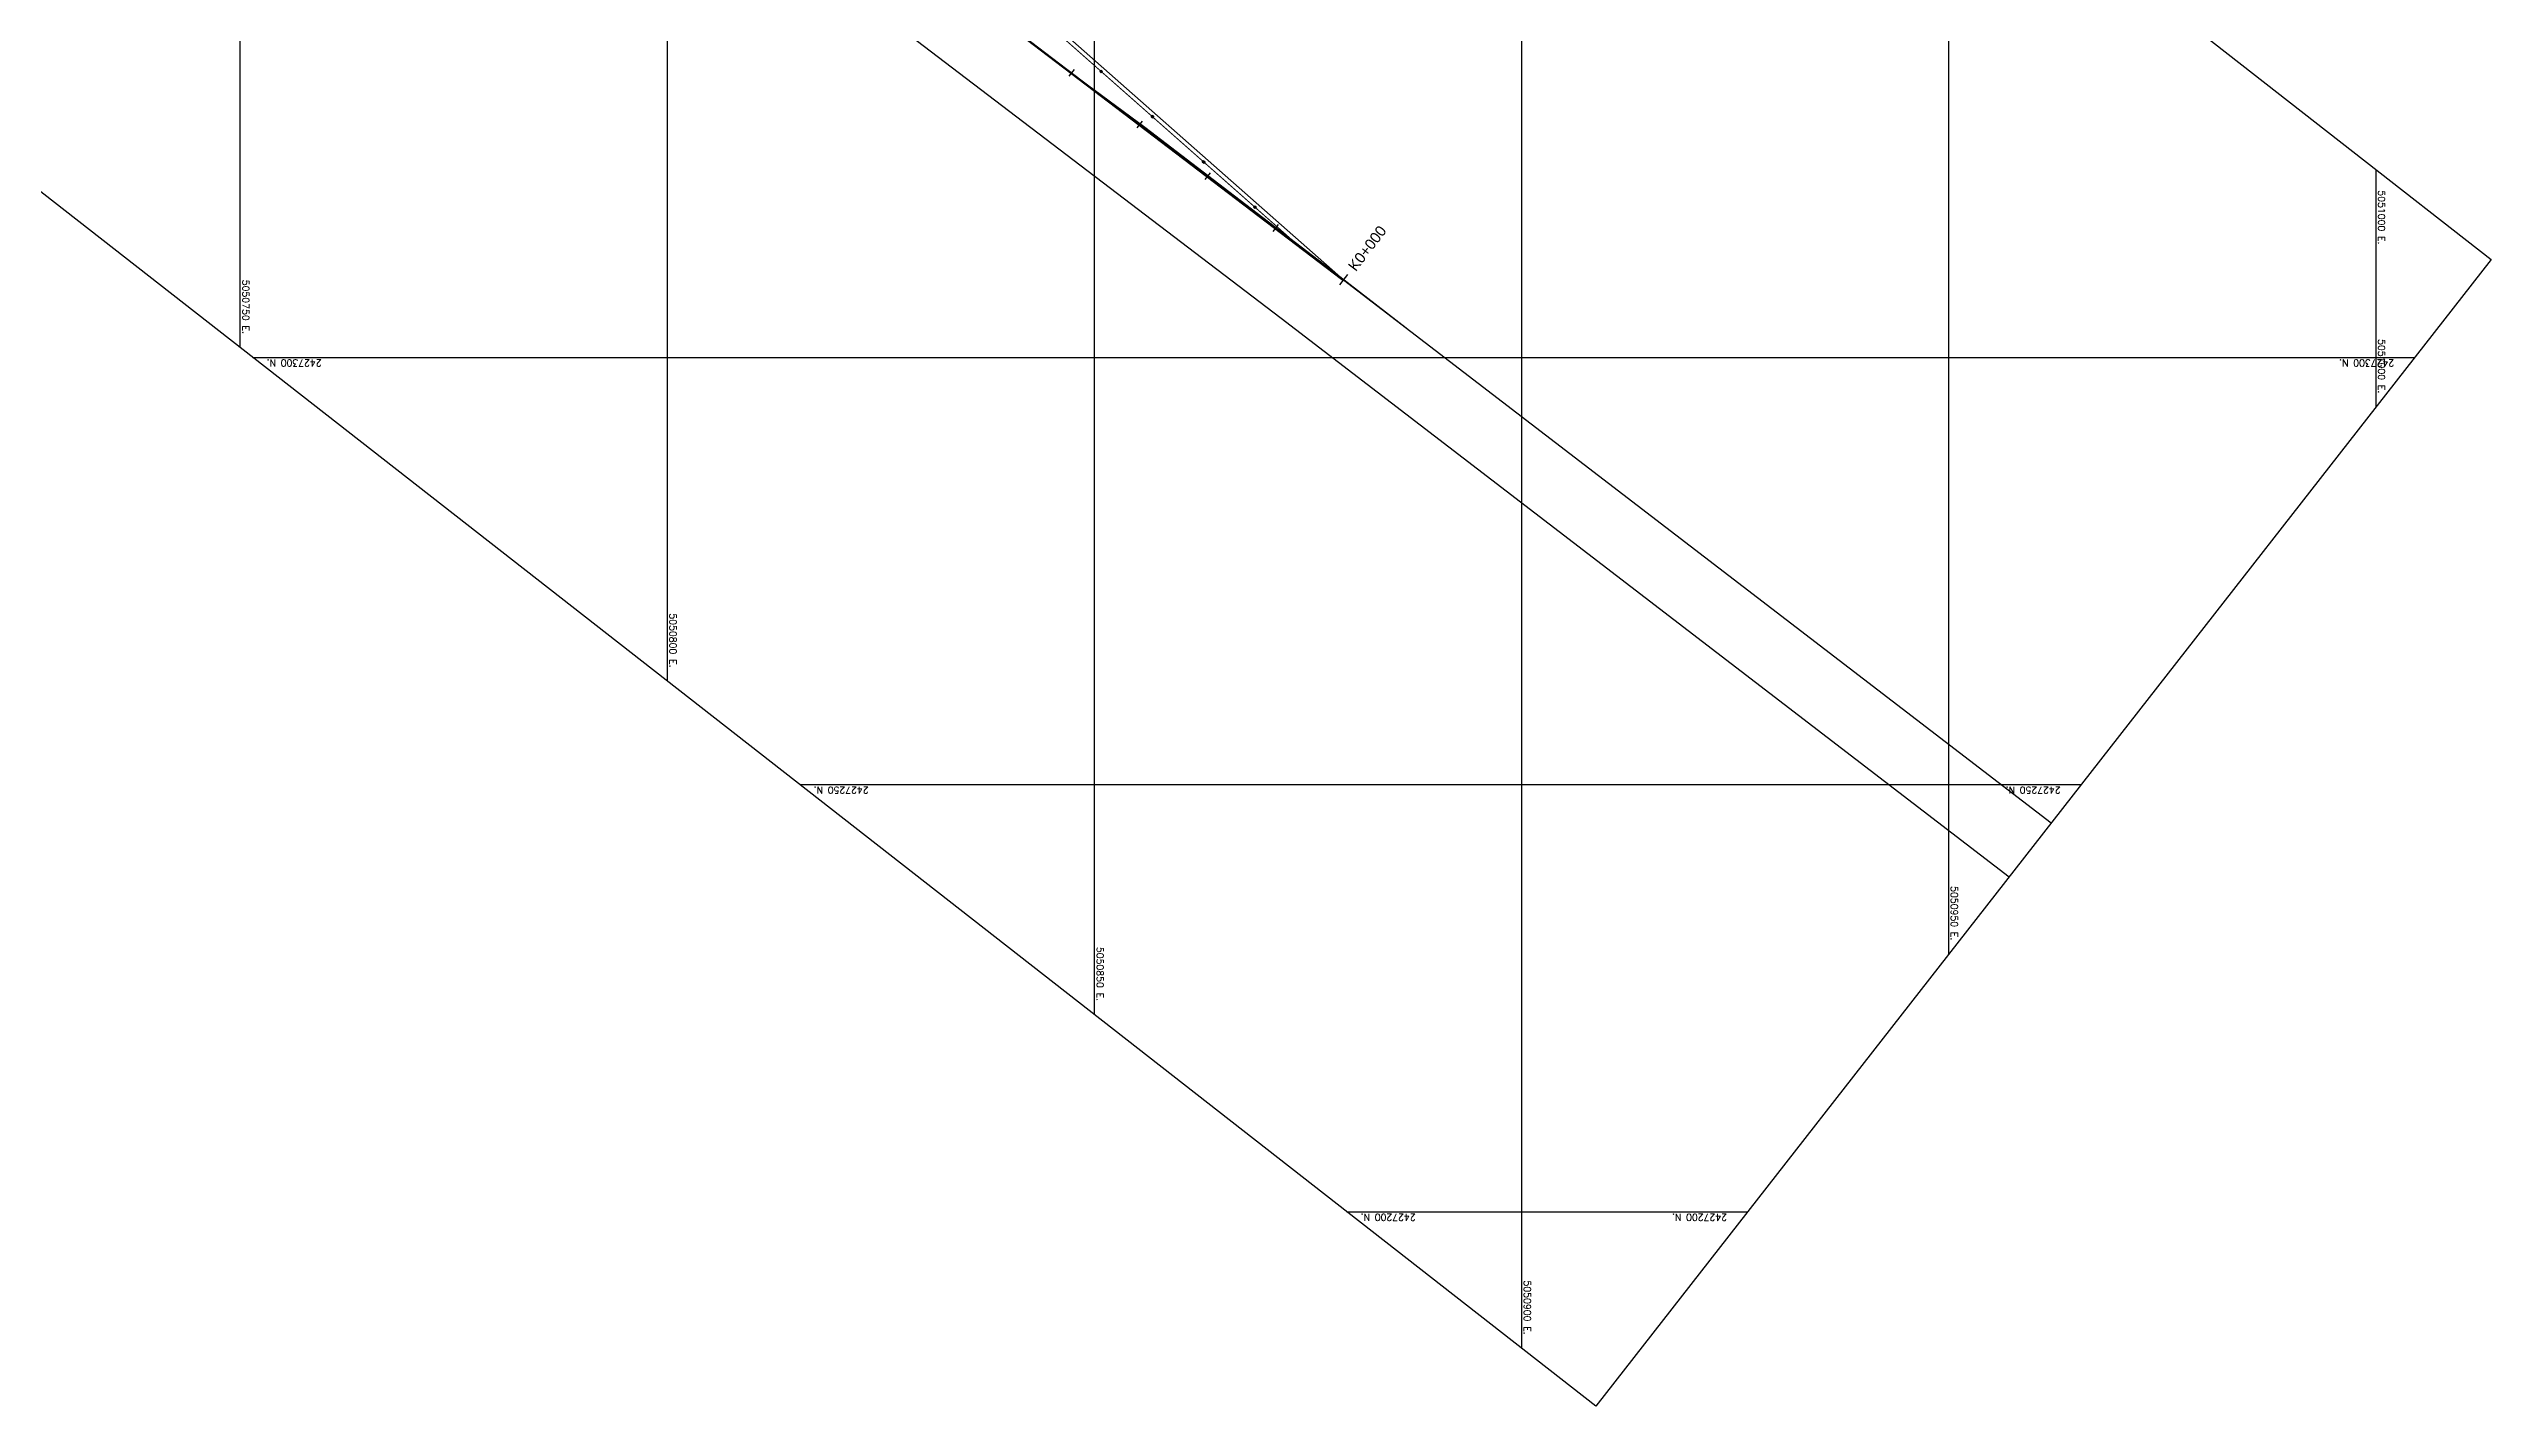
# Model space of a CAD drawing. Header units: metres. Extents: x 5050567 to 5051779, y 2427177 to 2427777.
# Drawn here: x 5050727.6 to 5051013.5, y 2427177.3 to 2427336.1 of the extents above; entities that cross this region are included whole.
import ezdxf
from ezdxf.enums import TextEntityAlignment as Align

# ---------------------------------------------------------------- set-up
doc = ezdxf.new("R2010")
doc.units = ezdxf.units.M
doc.linetypes.add('LCA (1m - 1m)', pattern=[2, 1, -1])
for name, color, linetype in [('C-ROAD-EJE PROYECTADO', 1, 'Continuous'), ('CVD-ALI-STA-MIN-CD', 7, 'Continuous'), ('GEN-COORD-IMPAR', 8, 'Continuous'), ('SPI-C-ROAD-STAN-MAJR', 7, 'Continuous'), ('TACHAS', 7, 'Continuous'), ('Vía Existente', 40, 'Continuous')]:
    doc.layers.add(name, color=color, linetype=linetype)
doc.layers.add('SEN_BASE_DEM', color=7, linetype='Continuous', lineweight=13, true_color=0xffffff)
doc.styles.add('CORDENADAS', font='romans.shx')
doc.styles.add('Romans', font='romans.shx', dxfattribs={"height": 2})

# ---------------------------------------------------------------- blocks, each defined once
blk = doc.blocks.new('th-')
at = {"layer": 'TACHAS', "true_color": 0xffffff}
h = blk.add_hatch(color=7, dxfattribs=at)
h.dxf.hatch_style = 1
h.paths.add_polyline_path([(0, -0.12), (-0.24, -0.12), (-0.24, 0.12), (0, 0.12)])
at = {"layer": 'TACHAS'}
for points in [[(-0.01, 0.11), (-0.08, 0.1), (-0.08, 0.01), (-0.07, 0.01), (-0.01, 0)], [(-0.01, 0), (-0.08, 0.01), (-0.08, -0.08), (-0.01, -0.11)]]:
    blk.add_hatch(color=1, dxfattribs=at).paths.add_polyline_path(points)
at = {"layer": 'TACHAS', "color": 7, "lineweight": 0, "ltscale": 10}
blk.add_line((-0.08, 0.01), (-0.07, 0.01), dxfattribs=at)
at = {"layer": 'TACHAS', "color": 18, "lineweight": 30, "true_color": 0x000000}
blk.add_lwpolyline([(0, -0.12), (-0.24, -0.12), (-0.24, 0.12), (0, 0.12)], close=True, dxfattribs=at)
at = {"layer": 'TACHAS', "color": 18, "lineweight": 5, "true_color": 0x000000, "const_width": 0.0004}
for points in [[(-0.24, -0.12), (0, -0.12), (0, 0.12), (-0.24, 0.12)], [(-0.08, 0.11), (-0.15, 0.11), (-0.15, -0.08), (-0.08, -0.08)], [(-0.08, -0.08), (-0.01, -0.11), (-0.01, 0), (-0.08, 0.01)]]:
    blk.add_lwpolyline(points, close=True, dxfattribs=at)
at = {"layer": 'TACHAS', "color": 18, "lineweight": 5, "true_color": 0x000000}
for points, const_width in [([(-0.24, 0.12), (-0.15, 0.11)], 0.0004), ([(-0.23, 0.11), (-0.23, 0)], 0.000182), ([(-0.16, 0.1), (-0.16, 0), (-0.23, 0)], 0.0004), ([(0, 0.12), (-0.08, 0.11)], 0.0004), ([(-0.01, 0), (-0.01, 0.11), (-0.08, 0.1), (-0.08, 0.01), (-0.01, 0)], 0.0004), ([(-0.23, -0.11), (-0.23, 0), (-0.16, 0), (-0.16, -0.08)], 0.0004), ([(-0.23, -0.11), (-0.16, -0.08)], 0.0004), ([(0, -0.12), (-0.08, -0.08)], 0.0004)]:
    blk.add_lwpolyline(points, dxfattribs=dict(at, const_width=const_width))
for points in [[(-0.23, 0.11, 0.0004, 0.0004, 0), (-0.16, 0.1, 0.000182, 0.000182, 0)], [(-0.24, -0.12, 0.0004, 0.0004, 0), (-0.15, -0.08, 0.000182, 0.000182, 0)]]:
    blk.add_lwpolyline(points, format="xyseb", dxfattribs=at)
blk = doc.blocks.new('AeccTickLine')
blk.add_line((0, -0.5), (0, 0.5))

msp = doc.modelspace()

# ---------------------------------------------------------------- linework, layer by layer
at = {"elevation": 280.41, "flags": 128}
msp.add_lwpolyline([(5050738.7, 2427395.01), (5050750.46, 2427390.78), (5050765.24, 2427384.51), (5050773.46, 2427382.45), (5050795.2, 2427365.97), (5050828.28, 2427337.76), (5050871.84, 2427304.59), (5050957.04, 2427239.2)], dxfattribs=at)
at = {"flags": 128}
msp.add_lwpolyline([(5050879.13, 2427309.11), (5050961.98, 2427245.52)], dxfattribs=at)
at = {"layer": 'C-ROAD-EJE PROYECTADO', "color": 30, "linetype": 'Continuous', "lineweight": -3, "const_width": 0.05, "flags": 128}
msp.add_lwpolyline([(5050879.13, 2427309.11), (5050837.9, 2427345.5)], dxfattribs=at)
at = {"layer": 'GEN-COORD-IMPAR', "linetype": 'Continuous'}
for p, q in [((5050750, 2427301.16), (5050750, 2427517.2)), ((5050800, 2427262.11), (5050800, 2427478.15)), ((5050850, 2427223.07), (5050850, 2427439.11)), ((5050900, 2427184.02), (5050900, 2427400.06)), ((5050950, 2427230.18), (5050950, 2427361.02)), ((5051000, 2427294.21), (5051000, 2427321.97)), ((5050751.48, 2427300), (5051004.52, 2427300)), ((5050815.51, 2427250), (5050965.48, 2427250)), ((5050879.54, 2427200), (5050926.43, 2427200))]:
    msp.add_line(p, q, dxfattribs=at)
msp.add_lwpolyline([(5050908.67, 2427177.25), (5050567.02, 2427444.05), (5050671.81, 2427578.25), (5051013.47, 2427311.46)], close=True, dxfattribs=at)
at = {"layer": 'SEN_BASE_DEM'}
msp.add_lwpolyline([(5050793.91, 2427374), (5050879.13, 2427309.11), (5050837.9, 2427345.5)], dxfattribs=at)
at = {"layer": 'SEN_BASE_DEM', "const_width": 0.12, "flags": 128}
msp.add_lwpolyline([(5050874.67, 2427312.38), (5050837.58, 2427345.12), (5050835.76, 2427346.52), (5050825.62, 2427354.19), (5050825.36, 2427354.39, -0.416984), (5050825.19, 2427363.9, -0.217651), (5050833.55, 2427366.82, -0.018186), (5050837.06, 2427366.42)], format="xyb", dxfattribs=at)
at = {"layer": 'SEN_BASE_DEM', "linetype": 'LCA (1m - 1m)', "const_width": 0.2, "flags": 128}
msp.add_lwpolyline([(5050879.07, 2427309.04), (5050835.62, 2427342.11)], dxfattribs=at)
at = {"layer": 'Vía Existente', "color": 4}
msp.add_polyline3d([(5050886.48, 2427303.44, 282.41), (5050877.5, 2427310.37, 282.23), (5050866.37, 2427318.88, 282.07), (5050855.88, 2427326.93, 281.85), (5050845.72, 2427334.42, 281.59), (5050833.63, 2427343.74, 281.34)], dxfattribs=at)

# ---------------------------------------------------------------- block references
at = {"layer": 'CVD-ALI-STA-MIN-CD', "color": 7, "linetype": 'Continuous', "lineweight": -3, "rotation": 142.7364778903809}
for p in [(5050847.3, 2427333.33), (5050855.26, 2427327.27), (5050863.22, 2427321.22), (5050871.18, 2427315.16)]:
    msp.add_blockref('AeccTickLine', p, dxfattribs=at)
at = {"layer": 'SEN_BASE_DEM', "rotation": 138.5683530152357}
for p in [(5050850.68, 2427333.56), (5050856.68, 2427328.26), (5050862.67, 2427322.97), (5050868.67, 2427317.68)]:
    msp.add_blockref('th-', p, dxfattribs=at)
at = {"layer": 'SPI-C-ROAD-STAN-MAJR', "color": 7, "linetype": 'Continuous', "lineweight": -3, "xscale": 1.499999999999999, "yscale": 1.499999999999999, "zscale": 1.499999999999999, "rotation": 142.7364778903809}
msp.add_blockref('AeccTickLine', (5050879.13, 2427309.11), dxfattribs=at)

# ---------------------------------------------------------------- texts
at = {"layer": 'GEN-COORD-IMPAR', "style": 'CORDENADAS'}
for s, rotation, p in [('5051000 E.', 270, (5051000.24, 2427319.57)), ('2427300 N.', 180, (5051002.12, 2427299.76)), ('2427250 N.', 180, (5050963.08, 2427249.76)), ('2427200 N.', 180, (5050924.03, 2427199.76))]:
    msp.add_text(s, height=0.8, rotation=rotation, dxfattribs=at).set_placement(p)
for s, rotation, p in [('5050750 E.', 270, (5050750.24, 2427302.76)), ('5051000 E.', 270, (5051000.24, 2427295.81)), ('2427300 N.', 180, (5050753.08, 2427299.76)), ('5050800 E.', 270, (5050800.24, 2427263.71)), ('2427250 N.', 180, (5050817.11, 2427249.76)), ('5050950 E.', 270, (5050950.24, 2427231.78)), ('5050850 E.', 270, (5050850.24, 2427224.67)), ('2427200 N.', 180, (5050881.14, 2427199.76)), ('5050900 E.', 270, (5050900.24, 2427185.62))]:
    msp.add_text(s, height=0.8, rotation=rotation, dxfattribs=at).set_placement(p, align=Align.RIGHT)
at = {"layer": 'SPI-C-ROAD-STAN-MAJR', "color": 7, "linetype": 'Continuous', "lineweight": -3, "insert": (5050880.08, 2427310.36), "char_height": 1.25, "attachment_point": 4, "rotation": 52.7365, "style": 'Romans'}
msp.add_mtext('{\\fArial|b0|i0|c0|p34;K0+000}', dxfattribs=at)

doc.saveas('drawing.dxf')
